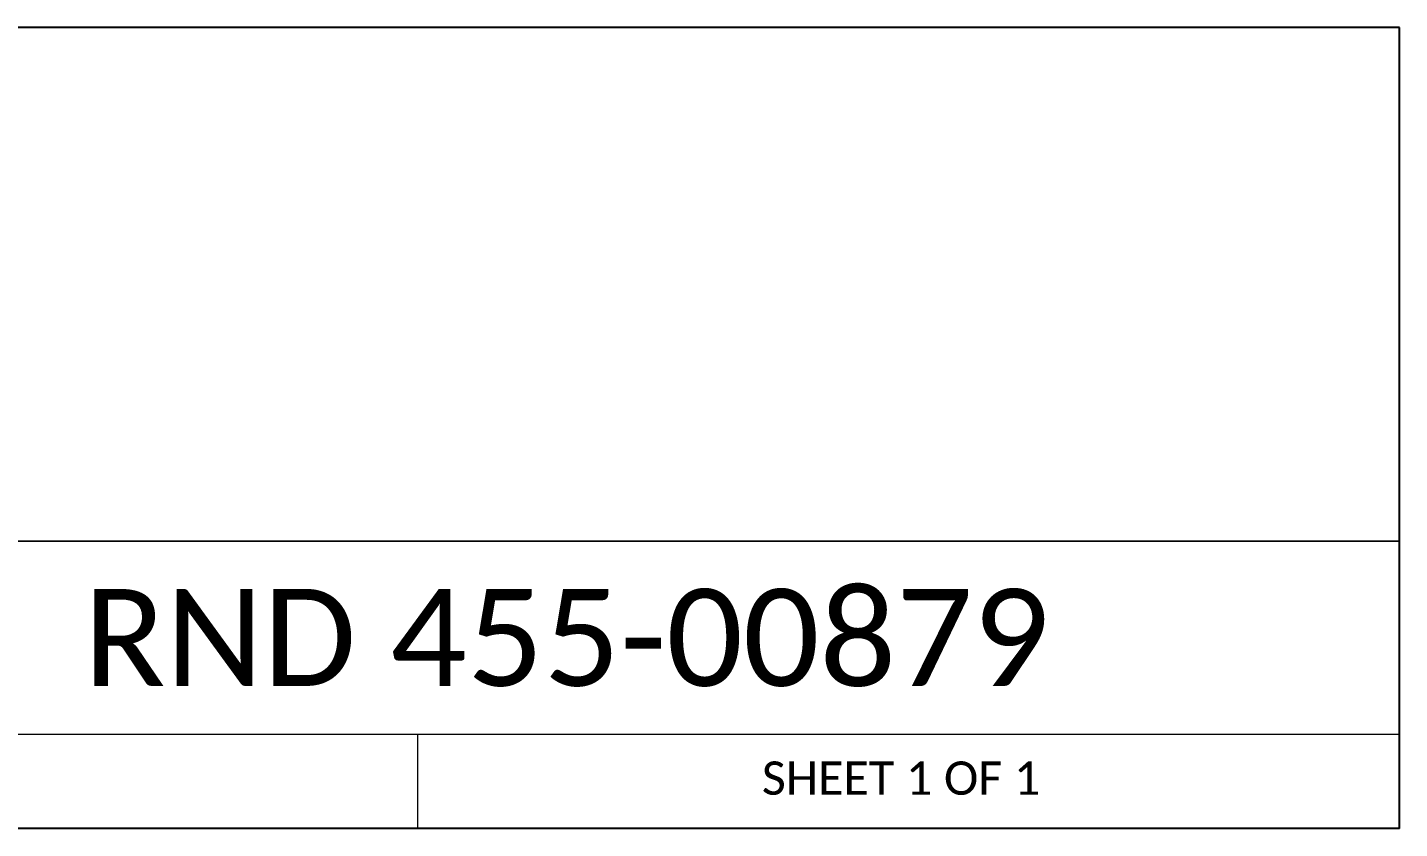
# Model space of a CAD drawing. Header units: millimetres. Extents: x 305 to 730, y -58 to 227.
# Drawn here: x 652 to 713.8, y -33.9 to 2.2 of the extents above; entities that cross this region are included whole.
import ezdxf

# ---------------------------------------------------------------- set-up
doc = ezdxf.new("R2010")
doc.units = ezdxf.units.MM
doc.styles.get("Standard").update_dxf_attribs({"font": 'calibri.ttf'})
picture_1 = doc.add_image_def('image1.png', size_in_pixel=(2256, 690))

msp = doc.modelspace()

# ---------------------------------------------------------------- linework, layer by layer
for p, q in [((713.79154, 2.15371), (603.51675, 2.15371)), ((713.79154, -33.92362), (713.79154, 2.15371))]:
    msp.add_line(p, q)
at = {"color": 7, "linetype": 'Continuous', "lineweight": 0}
for p, q in [((603.7354, -20.97612), (713.79154, -20.97612)), ((603.7354, -29.67362), (713.79154, -29.67362)), ((669.59154, -33.92362), (669.59154, -29.67362))]:
    msp.add_line(p, q, dxfattribs=at)
at = {"linetype": 'Continuous'}
msp.add_line((713.79154, -33.92362), (603.7354, -33.92362), dxfattribs=at)

# ---------------------------------------------------------------- texts
at = {"color": 7, "linetype": 'Continuous', "lineweight": 0}
for s, insert, char_height, attachment_point in [('{\\H0.91667x;\\C256;RND 455-00879}', (676.28227, -23.13455), 4.7625, 2), ('SHEET 1 OF 1', (685.08253, -30.90157), 1.5, 1)]:
    msp.add_mtext(s, dxfattribs=dict(at, insert=insert, char_height=char_height, attachment_point=attachment_point))

# ---------------------------------------------------------------- pictures from other files: only their frames are drawn
image = msp.add_image(picture_1, insert=(638.16705, -20.97612), size_in_units=(75.62449, 23.12983), dxfattribs=at)
image.dxf.flags = 7

doc.saveas('drawing.dxf')
